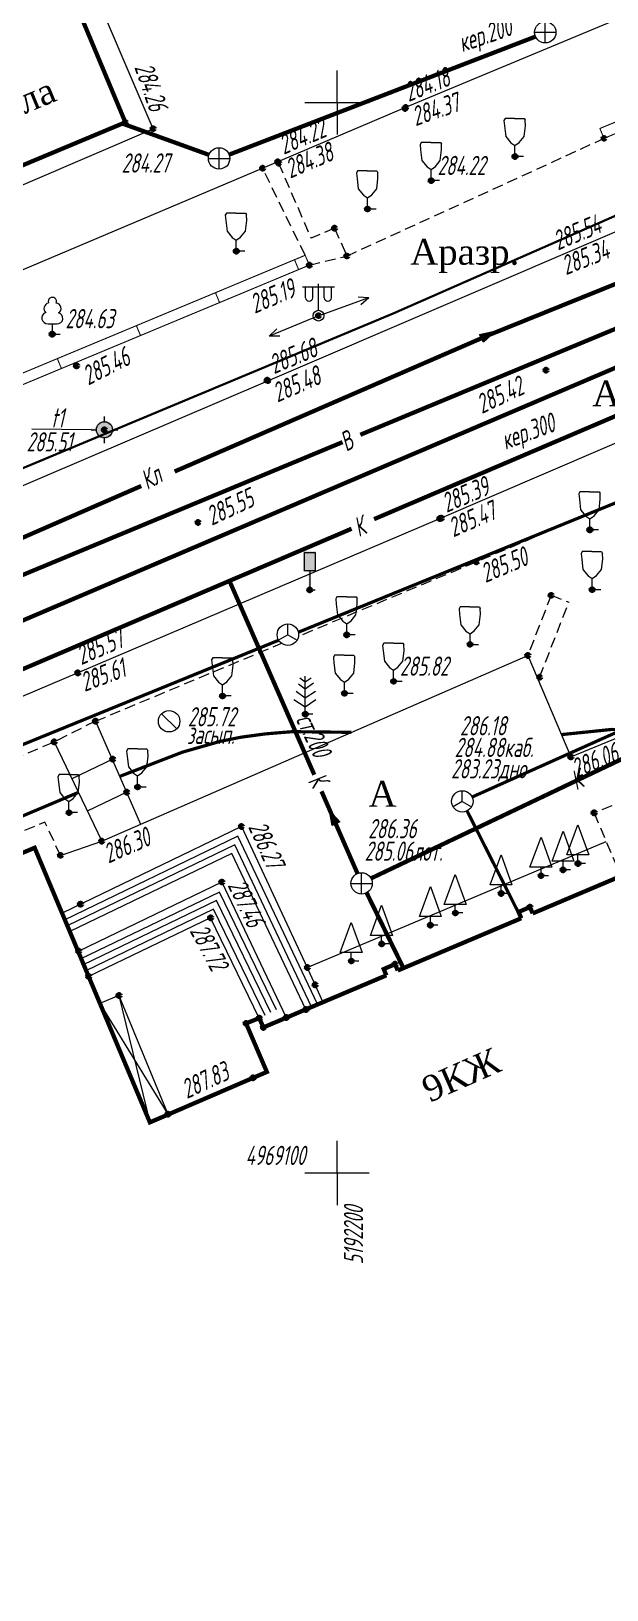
# Model space of a CAD drawing. Header units: metres. Extents: x -857 to 4713, y -766 to 4803.
# Drawn here: x 1626.5 to 1653.4, y 2313.2 to 2386 of the extents above; entities that cross this region are included whole.
import ezdxf

# ---------------------------------------------------------------- set-up
doc = ezdxf.new("R2010")
doc.units = ezdxf.units.M
doc.set_wipeout_variables(frame=1)
for name, pattern in [('COMMUN', [6, 5, -1]), ('DASHED', [0.75, 0.5, -0.25]), ('DASHEDX2', [1.5, 1, -0.5])]:
    doc.linetypes.add(name, pattern=pattern)
for name, color, linetype, lineweight, transparency in [('51361800', 7, 'Continuous', 18, 0.65), ('51361960', 7, 'Continuous', 18, 0.65), ('51361990', 7, 'Continuous', 18, 0.65), ('51472700', 7, 'Continuous', 18, 0.65), ('71133100', 7, 'Continuous', 18, 0.65), ('71133200', 7, 'Continuous', 18, 0.65), ('71133600', 7, 'Continuous', 18, 0.65), ('71133800', 7, 'Continuous', 18, 0.65), ('82221000', 7, 'Continuous', 18, 0.65), ('Commun', 7, 'Continuous', 18, 0.65), ('ELE_SKLAD', 7, 'Continuous', 18, 0.65), ('GEO_POINTS', 7, 'Continuous', 18, 0.65), ('Grid', 7, 'Continuous', 18, 0.65), ('Otm', 7, 'Continuous', 18, 0.65), ('R_Поверхность10_CNT-MAJ', 7, 'Continuous', 18, 0.65), ('Sit', 7, 'Continuous', 18, 0.65), ('Text', 7, 'Continuous', 18, 0.65), ('Text_com', 7, 'Continuous', 18, 0.65), ('Us_znak', 7, 'Continuous', 18, 0.65), ('Us_znak_fon', 7, 'Continuous', 18, 0.65), ('Рамка и сетка', 7, 'Continuous', 18, 0.65)]:
    doc.layers.add(name, color=color, linetype=linetype, lineweight=lineweight, transparency=transparency)
doc.styles.add('eskd', font='ESKD1.shx', dxfattribs={"width": 1.2, "oblique": 15})
doc.styles.get("Standard").update_dxf_attribs({"font": 'GOST_0.TTF', "oblique": 15})
doc.styles.add('style1', font='times.ttf', dxfattribs={"height": 1})
doc.linetypes.add('KABELww_500', pattern='A,0.0001,-0.4,[131,ltypeshp.shx,S=0.4,R=90,X=0.4,Y=-0.4],0.2,[131,ltypeshp.shx,S=0.2,R=90,X=0.4,Y=-0.2],3.6,[131,ltypeshp.shx,S=0.2,R=-90,X=-0.4,Y=0.2],0.2,[131,ltypeshp.shx,S=0.4,R=-90,X=-0.4,Y=0.4],-0.8,4,-0.4', length=9.6001)
doc.linetypes.add('ПОДЗ_ЛИНИИ_СВЯЗИ', pattern='A,4.8,-0.2,[133,ltypeshp.shx,S=0.2,R=0,X=-0.2,Y=0],-0.2,4.8,-2', length=12)

# ---------------------------------------------------------------- blocks, each defined once
blk = doc.blocks.new('71133100')
for p, q in [((-0.39, 0.96), (0.43, 0.96)), ((0, 0.96), (0, 0)), ((0, 0), (0.75, 0))]:
    blk.add_line(p, q)
for centre, radius, start, end in [((0.01, 3.04), 0.39, 339.52, 198.62), ((-0.44, 1.5), 0.538, 107.1058, 275.2306), ((-0.26, 2.38), 0.52, 101.09, 227.21), ((0.33, 2.4), 0.5, 301.87, 85.62), ((0.46, 1.48), 0.52, 267.04, 76.7)]:
    blk.add_arc(centre, radius, start, end)
at = {"style": 'eskd', "oblique": 15}
blk.add_attdef('Z', (1.7, -0.17), '', height=2, dxfattribs=at)
blk = doc.blocks.new('71133200')
for p, q in [((-0.924145, 3.560442), (-1.024145, 3.360442)), ((-1.024145, 3.360442), (-0.977382, 2.864397)), ((-0.024145, 3.560442), (-0.924145, 3.560442)), ((-0.024145, 3.560442), (0.875855, 3.560442)), ((0.875855, 3.560442), (0.958164, 3.395824)), ((0.975974, 2.864397), (0.958164, 3.395824)), ((-0.977382, 2.864397), (-0.861899, 1.88241)), ((-0.861899, 1.88241), (-0.374616, 1.28565)), ((0.401375, 1.321765), (0.861899, 1.88241)), ((0.861899, 1.88241), (0.975974, 2.864397)), ((-0.374616, 1.28565), (0, 1.039723)), ((0, 1.039723), (0.401375, 1.321765)), ((0, 0), (0, 1.039723)), ((0.8, 0), (0, 0))]:
    blk.add_line(p, q)
at = {"style": 'eskd', "oblique": 14.99997778}
blk.add_attdef('Z', (1.873004, -0.239356), '', height=2, dxfattribs=at)
blk = doc.blocks.new('51361990a')
at = {"color": 7, "style": 'eskd', "oblique": 15}
for tag, p in [('Z', (1.73, 1.41)), ('Z1', (1.73, -0.99)), ('Z2', (1.73, -3.39))]:
    blk.add_attdef(tag, p, '', height=2, dxfattribs=at)
at = {"color": 7}
blk.add_wipeout([(1, 0.1), (0.97, 0.3), (0.89, 0.48), (0.78, 0.64), (0.64, 0.78), (0.48, 0.89), (0.3, 0.97), (0.1, 1.01), (-0.09, 1.01), (-0.29, 0.97), (-0.47, 0.89), (-0.63, 0.78), (-0.77, 0.64), (-0.88, 0.48), (-0.96, 0.3), (-1, 0.1), (-1, -0.09), (-0.96, -0.29), (-0.88, -0.47), (-0.77, -0.63), (-0.63, -0.77), (-0.47, -0.88), (-0.29, -0.96), (-0.09, -0.99), (0.1, -0.99), (0.3, -0.96), (0.48, -0.88), (0.64, -0.77), (0.78, -0.63), (0.89, -0.47), (0.97, -0.29), (1, -0.09)], dxfattribs=at)
blk.add_line((-0.71, 0.7), (0.71, -0.7))
blk.add_circle((0, 0.01), 1)
blk = doc.blocks.new('71133600')
for p, q in [((-0.52, 3.39), (0, 3.02)), ((0, 3.02), (0.55, 3.39)), ((-0.86, 2.16), (0, 1.51)), ((0, 1.51), (0.96, 2.16))]:
    blk.add_line(p, q)
for points in [[(-0.64, 2.84), (0, 2.37), (0, 2.37), (0.78, 2.93)], [(0.71, 0), (0, 0), (0, 3.55)], [(-1.05, 1.38), (0, 0.67), (1, 1.38)]]:
    blk.add_lwpolyline(points)
at = {"style": 'eskd', "oblique": 15}
blk.add_attdef('Z', (2.03, -0.19), '', height=2, dxfattribs=at)
blk = doc.blocks.new('51472700')
for p, q in [((0, 0.5), (0, 2.98)), ((-1.5, 2.68), (1.5, 2.68)), ((-1.2, 1.67), (-1.2, 2.68)), ((-0.54, 1.67), (-0.54, 2.68)), ((0.54, 1.67), (0.54, 2.68)), ((1.2, 1.67), (1.2, 2.68))]:
    blk.add_line(p, q)
at = {"color": 7}
for radius in [0.5, 0.05]:
    blk.add_circle((0, 0), radius, dxfattribs=at)
for centre in [(-0.87, 1.69), (0.87, 1.69)]:
    blk.add_arc(centre, 0.331, 182.1567, 357.8433)
at = {"style": 'eskd', "oblique": 15}
blk.add_attdef('Z', (1.02, -1.37), '', height=2, dxfattribs=at)
blk = doc.blocks.new('71133800')
blk.add_lwpolyline([(0.71, 0), (0, 0), (0, 0.8), (-1.03, 0.8), (0, 3.61), (1.01, 0.8), (-0.03, 0.8)])
at = {"style": 'eskd', "oblique": 15}
blk.add_attdef('Z', (1.57, -0.8), '', height=2, dxfattribs=at)
blk = doc.blocks.new('*U270')
at = {"layer": '82221000', "ltscale": 0.5, "flags": 128}
blk.add_lwpolyline([(5192212.274, 4969148.786, 0.05, 0.05, 0), (5192254.396, 4969166.096, 0, 0, 0)], format="xyseb", dxfattribs=at)
blk.add_lwpolyline([(5192212.274, 4969148.786, 0.05, 0.05, 0), (5192254.396, 4969166.096, 0, 0, 0)], format="xyseb", dxfattribs=at)
at = {"layer": '82221000', "ltscale": 0.5, "const_width": 0.05}
blk.add_lwpolyline([(5192212.464, 4969148.324), (5192254.586, 4969165.634)], dxfattribs=at)
at = {"layer": '82221000', "linetype": 'Continuous', "ltscale": 0.5, "const_width": 0.05}
for points in [[(5192251.312, 4969164.288), (5192251.122, 4969164.751)], [(5192247.612, 4969162.768), (5192247.422, 4969163.23)], [(5192243.912, 4969161.247), (5192243.722, 4969161.71)], [(5192240.213, 4969159.727), (5192240.022, 4969160.189)], [(5192236.513, 4969158.206), (5192236.323, 4969158.669)], [(5192232.813, 4969156.686), (5192232.623, 4969157.148)], [(5192229.113, 4969155.166), (5192228.923, 4969155.628)], [(5192225.413, 4969153.645), (5192225.223, 4969154.108)], [(5192221.714, 4969152.125), (5192221.524, 4969152.587)], [(5192218.014, 4969150.604), (5192217.824, 4969151.067)], [(5192214.314, 4969149.084), (5192214.124, 4969149.546)]]:
    blk.add_lwpolyline(points, dxfattribs=at)
blk = doc.blocks.new('*U271')
at = {"layer": '82221000', "ltscale": 0.5}
blk.add_lwpolyline([(5192154.125, 4969136.943, 0.05, 0.05, 0), (5192155.276, 4969134.837, 0.05, 0.05, 0), (5192166.005, 4969128.344, 0.05, 0.05, 0), (5192176.371, 4969133.085, 0.05, 0.05, 0), (5192198.71, 4969142.403, 0, 0, 0)], format="xyseb", dxfattribs=at)
at = {"layer": '82221000', "ltscale": 0.5, "flags": 128}
blk.add_lwpolyline([(5192154.564, 4969137.183, 0.05, 0.05, 0), (5192155.65, 4969135.195, 0.05, 0.05, 0), (5192166.037, 4969128.909, 0.05, 0.05, 0), (5192176.171, 4969133.543, 0.05, 0.05, 0), (5192198.517, 4969142.864, 0, 0, 0)], format="xyseb", dxfattribs=at)
blk.add_lwpolyline([(5192154.564, 4969137.183, 0.05, 0.05, 0), (5192155.65, 4969135.195, 0.05, 0.05, 0), (5192166.037, 4969128.909, 0.05, 0.05, 0), (5192176.171, 4969133.543, 0.05, 0.05, 0), (5192198.517, 4969142.864, 0, 0, 0)], format="xyseb", dxfattribs=at)
at = {"layer": '82221000', "linetype": 'Continuous', "ltscale": 0.5, "const_width": 0.05}
for points in [[(5192198.208, 4969142.193), (5192198.015, 4969142.655)], [(5192194.516, 4969140.654), (5192194.323, 4969141.115)], [(5192190.824, 4969139.114), (5192190.632, 4969139.575)], [(5192187.133, 4969137.574), (5192186.94, 4969138.035)], [(5192183.441, 4969136.034), (5192183.248, 4969136.495)], [(5192155.084, 4969135.188), (5192155.523, 4969135.428)], [(5192179.749, 4969134.494), (5192179.557, 4969134.956)], [(5192158.356, 4969132.973), (5192158.615, 4969133.401)], [(5192176.062, 4969132.944), (5192175.854, 4969133.398)], [(5192172.424, 4969131.28), (5192172.216, 4969131.735)], [(5192161.778, 4969130.902), (5192162.037, 4969131.33)], [(5192168.787, 4969129.616), (5192168.579, 4969130.071)], [(5192165.2, 4969128.831), (5192165.459, 4969129.259)]]:
    blk.add_lwpolyline(points, dxfattribs=at)
blk = doc.blocks.new('51361800a')
at = {"style": 'eskd', "oblique": 15}
for tag, p in [('Z', (1.72, 1.4)), ('Z1', (1.72, -1)), ('Z2', (1.72, -3.4))]:
    blk.add_attdef(tag, p, '', height=2, dxfattribs=at)
at = {"color": 7}
blk.add_wipeout([(-0.1, 1), (-0.29, 0.96), (-0.47, 0.89), (-0.64, 0.78), (-0.78, 0.64), (-0.89, 0.47), (-0.96, 0.29), (-1, 0.1), (-1, -0.1), (-0.96, -0.29), (-0.89, -0.47), (-0.78, -0.64), (-0.64, -0.78), (-0.47, -0.89), (-0.29, -0.96), (-0.1, -1), (0.1, -1), (0.29, -0.96), (0.47, -0.89), (0.64, -0.78), (0.78, -0.64), (0.89, -0.47), (0.96, -0.29), (1, -0.1), (1, 0.1), (0.96, 0.29), (0.89, 0.47), (0.78, 0.64), (0.64, 0.78), (0.47, 0.89), (0.29, 0.96), (0.1, 1)], dxfattribs=at)
for p, q in [((-1, 0), (1, 0)), ((0, -1), (0, 1))]:
    blk.add_line(p, q)
blk.add_circle((0, 0), 1)
blk = doc.blocks.new('51361960a')
at = {"style": 'eskd', "oblique": 15}
for tag, p in [('Z', (1.72, 1.4)), ('Z1', (1.72, -1)), ('Z2', (1.72, -3.4))]:
    blk.add_attdef(tag, p, '', height=2, dxfattribs=at)
at = {"color": 7}
blk.add_wipeout([(-0.1, 1), (-0.29, 0.96), (-0.47, 0.89), (-0.64, 0.78), (-0.78, 0.64), (-0.89, 0.47), (-0.96, 0.29), (-1, 0.1), (-1, -0.1), (-0.96, -0.29), (-0.89, -0.47), (-0.78, -0.64), (-0.64, -0.78), (-0.47, -0.89), (-0.29, -0.96), (-0.1, -1), (0.1, -1), (0.29, -0.96), (0.47, -0.89), (0.64, -0.78), (0.78, -0.64), (0.89, -0.47), (0.96, -0.29), (1, -0.1), (1, 0.1), (0.96, 0.29), (0.89, 0.47), (0.78, 0.64), (0.64, 0.78), (0.47, 0.89), (0.29, 0.96), (0.1, 1)], dxfattribs=at)
blk.add_wipeout([(-0.1, 1), (-0.29, 0.96), (-0.47, 0.89), (-0.64, 0.78), (-0.78, 0.64), (-0.89, 0.47), (-0.96, 0.29), (-1, 0.1), (-1, -0.1), (-0.96, -0.29), (-0.89, -0.47), (-0.78, -0.64), (-0.64, -0.78), (-0.47, -0.89), (-0.29, -0.96), (-0.1, -1), (0.1, -1), (0.29, -0.96), (0.47, -0.89), (0.64, -0.78), (0.78, -0.64), (0.89, -0.47), (0.96, -0.29), (1, -0.1), (1, 0.1), (0.96, 0.29), (0.89, 0.47), (0.78, 0.64), (0.64, 0.78), (0.47, 0.89), (0.29, 0.96), (0.1, 1)], dxfattribs=at)
for q in [(-0.87, -0.5), (0, 1), (0.87, -0.5)]:
    blk.add_line((0, 0), q)
blk.add_circle((0, 0), 1)
blk = doc.blocks.new('GRID')
at = {"layer": 'Grid', "color": 104}
blk.add_line((-1.5, 0), (1.5, 0), dxfattribs=at)
for points in [[(0, 0), (0, 1.5)], [(0, 0), (0, -1.5)]]:
    blk.add_lwpolyline(points, dxfattribs=at)
blk = doc.blocks.new('ZNAK')
at = {"layer": 'Us_znak_fon', "true_color": 0xffffff}
blk.add_hatch(color=7, dxfattribs=at).paths.add_polyline_path([(0.3, 1.8), (-0.3, 1.8), (-0.3, 0.85), (-0.05, 0.85), (-0.05, -0.05), (0.25, -0.05), (0.25, 0.05), (0.05, 0.05), (0.05, 0.85), (0.3, 0.85)])
at = {"layer": 'Us_znak', "color": 0, "linetype": 'Continuous', "lineweight": -2, "ltscale": 10}
blk.add_lwpolyline([(-0.25, 1.75), (0.25, 1.75), (0.25, 0.9), (-0.25, 0.9)], close=True, dxfattribs=at)
at = {"layer": 'Us_znak', "linetype": 'DASHEDX2', "ltscale": 10}
blk.add_lwpolyline([(0, 0.9), (0, 0), (0.25, 0)], dxfattribs=at)
blk = doc.blocks.new('NAPR')
at = {"layer": 'Us_znak', "color": 0, "linetype": 'Continuous', "lineweight": -2}
for p in [(-0.191, 2.038), (0.189, 2.037)]:
    blk.add_line(p, (0, 2.5), dxfattribs=at)
blk.add_lwpolyline([(0, 0), (0, 2.5)], dxfattribs=at)
blk = doc.blocks.new('A$C52264BE2')
at = {"layer": 'Sit'}
h = blk.add_hatch(color=32, dxfattribs=at)
h.dxf.hatch_style = 1
h.paths.add_polyline_path([(0, 0.374), (0.714, 0.443), (0.15, 0)])
at = {"layer": 'Sit', "color": 32, "elevation": 285.308}
blk.add_lwpolyline([(0, 0.374), (0.714, 0.443), (0.15, 0), (0, 0.374)], dxfattribs=at)
blk = doc.blocks.new('POINT')
at = {"layer": 'Us_znak', "linetype": 'Continuous', "lineweight": -2}
h = blk.add_hatch(color=0, dxfattribs=at)
edge = h.paths.add_edge_path()
edge.add_arc((0, 0), 0.05, 0, 360)
at = {"layer": 'Us_znak_fon', "linetype": 'Continuous', "true_color": 0xffffff}
blk.add_hatch(color=7, dxfattribs=at).paths.add_polyline_path([(-0.422, 0.05, -0.346708), (-0.05, 0.422), (-0.05, 0.625), (0.05, 0.625), (0.05, 0.422, -0.346708), (0.422, 0.05), (0.625, 0.05), (0.625, -0.05), (0.422, -0.05, -0.346708), (0.05, -0.422), (0.05, -0.625), (-0.05, -0.625), (-0.05, -0.422, -0.346708), (-0.422, -0.05), (-0.625, -0.05), (-0.625, 0.05)])
at = {"layer": 'Us_znak', "color": 0, "linetype": 'Continuous', "lineweight": -2}
for p, q in [((-0.625, 0), (-0.375, 0)), ((0, 0.375), (0, 0.625)), ((0.375, 0), (0.625, 0)), ((0, -0.625), (0, -0.375))]:
    blk.add_line(p, q, dxfattribs=at)
for radius in [0.375, 0.05]:
    blk.add_circle((0, 0), radius, dxfattribs=at)

msp = doc.modelspace()

# ---------------------------------------------------------------- hatches: boundary and pattern name
at = {"layer": 'Рамка и сетка'}
h = msp.add_hatch(color=256, dxfattribs=at)
h.dxf.hatch_style = 1
h.paths.add_polyline_path([(1647.433, 2371.808), (1648.195, 2371.972), (1647.615, 2371.448)])

# ---------------------------------------------------------------- linework, layer by layer
at = {"color": 192, "linetype": 'ПОДЗ_ЛИНИИ_СВЯЗИ', "lineweight": 60, "ltscale": 0.4, "const_width": 0.15, "flags": 128}
for points, elevation in [([(1730.711, 2395.32), (1638.968, 2357.894)], 285.573), ([(1667.162, 2359.197), (1647.084, 2350.197)], 285.911), ([(1638.053, 2357.521), (1607.682, 2345.131)], 285.573), ([(1646.85, 2349.545), (1649.381, 2344.535)], 285.911)]:
    msp.add_lwpolyline(points, dxfattribs=dict(at, elevation=elevation))
at = {"layer": 'Commun', "color": 32, "linetype": 'COMMUN', "ltscale": 0.7, "const_width": 0.2, "flags": 128}
for points in [[(1635.739, 2380.203), (1650.041, 2385.716)], [(1630.756, 2381.655), (1634.8, 2380.192)]]:
    msp.add_lwpolyline(points, dxfattribs=at)
at = {"layer": 'Commun', "color": 1, "linetype": 'KABELww_500', "lineweight": 30, "flags": 128}
msp.add_lwpolyline([(1608.639, 2384.36), (1618.707, 2362.475), (1643.401, 2372.79), (1664.461, 2382.045), (1664.93, 2382.246), (1670.068, 2369.596), (1675.671, 2357.401)], dxfattribs=at)
at = {"layer": 'Commun', "color": 106, "linetype": 'COMMUN', "ltscale": 0.7, "const_width": 0.2, "elevation": 285.881, "flags": 128}
for points in [[(1641.866, 2367.119), (1668.622, 2378.235)], [(1603.182, 2351.049), (1641.035, 2366.774)]]:
    msp.add_lwpolyline(points, dxfattribs=at)
at = {"layer": 'Commun', "color": 32, "linetype": 'COMMUN', "ltscale": 0.7, "const_width": 0.2, "flags": 128}
for points, elevation in [([(1695.237, 2371.559), (1642.368, 2346.399)], 285.804), ([(1656.944, 2369.344), (1642.507, 2363.177)], 285.308), ([(1641.456, 2362.729), (1609.272, 2348.981)], 285.308), ([(1639.715, 2351.238), (1635.754, 2360.293)], 286.362), ([(1641.733, 2346.625), (1640.053, 2350.464)], 286.362), ([(1642.161, 2345.719), (1643.878, 2342.206)], 286.362)]:
    msp.add_lwpolyline(points, dxfattribs=dict(at, elevation=elevation))
at = {"layer": 'Commun', "color": 4, "linetype": 'COMMUN', "ltscale": 0.7, "const_width": 0.2, "elevation": 285.22, "flags": 128}
msp.add_lwpolyline([(1606.695, 2350.163), (1654.307, 2370.475)], dxfattribs=at)
at = {"layer": 'GEO_POINTS', "lineweight": 60}
for centre in [(1643.953, 2382.362, 284.368), (1643.985, 2382.413, 284.179), (1630.894, 2381.713, 284.05), (1632.195, 2381.415, 282.661), (1653.241, 2380.963, 285.167), (1635.27, 2380.022, 284.271), (1649.083, 2380.113, 283.815), (1637.301, 2379.567, 284.245), (1638.008, 2379.866, 284.219), (1638.05, 2379.809, 284.38), (1645.169, 2378.988, 284.223), (1642.199, 2377.663, 284.772), (1640.657, 2376.765, 284.646), (1636.072, 2375.692, 284.481), (1639.487, 2375.043, 285.188), (1641.238, 2375.468, 285.283), (1639.912, 2372.681, 285.383), (1627.48, 2371.821, 284.634), (1628.616, 2370.34, 285.463), (1650.536, 2370.134, 285.424), (1637.512, 2369.665, 285.68), (1637.553, 2369.645, 285.48), (1629.916, 2367.352, 285.514), (1645.578, 2363.202, 285.472), (1645.636, 2363.22, 285.394), (1634.288, 2363.024, 285.548), (1652.583, 2362.677, 284.98), (1647.285, 2361.186, 285.501), (1639.503, 2359.87, 285.526), (1650.776, 2359.619, 285.67), (1652.692, 2359.882, 284.829), (1641.231, 2357.773, 285.828), (1646.986, 2357.328, 285.848), (1649.684, 2356.812, 285.842), (1628.665, 2356.003, 285.569), (1628.687, 2355.991, 285.611), (1643.419, 2355.601, 285.816), (1650.237, 2355.792, 285.829), (1635.433, 2354.918, 285.898), (1641.123, 2355.04, 285.965), (1629.501, 2353.741, 285.758), (1632.938, 2353.731, 285.724), (1639.293, 2354.068, 285.948), (1627.57, 2352.771, 285.694), (1630.305, 2351.968, 286.015), (1651.695, 2352.071, 286.064), (1630.959, 2350.426, 286.222), (1631.466, 2350.664, 286.04), (1628.261, 2349.467, 285.966), (1646.625, 2349.991, 286.18), (1652.783, 2349.456, 286.123), (1636.31, 2348.825, 286.268), (1629.79, 2348.138, 286.295), (1627.865, 2347.472, 286.402), (1650.302, 2346.523, 284.749), (1651.33, 2346.795, 284.734), (1652.025, 2347.095, 284.768), (1635.401, 2346.227, 287.46), (1641.941, 2346.163, 286.362), (1628.797, 2345.192, 286.499), (1648.441, 2345.695, 284.874), (1649.784, 2345.057, 303.521), (1634.873, 2344.557, 287.722), (1646.299, 2344.781, 284.889), (1645.135, 2344.21, 284.863), (1628.715, 2342.995, 287.106), (1642.86, 2343.336, 284.831), (1639.389, 2342.235, 286.317), (1641.443, 2342.538, 284.868), (1643.485, 2342.39, 299.828), (1629.18, 2341.815, 287.811), (1639.757, 2341.421, 285.03), (1630.593, 2340.929, 287.842), (1638.408, 2339.898, 287.054), (1639.32, 2340.269, 287.043), (1636.529, 2339.626, 287.805), (1637.147, 2339.868, 287.68), (1637.338, 2339.437, 287.671), (1636.857, 2337.081, 287.834), (1632.874, 2335.379, 287.838)]:
    msp.add_circle(centre, 0.06, dxfattribs=at)
at = {"layer": 'R_Поверхность10_CNT-MAJ', "color": 32, "const_width": 0.15, "elevation": 286, "flags": 128}
for points in [[(1641.443, 2353.219), (1638.685, 2353.25), (1637.454, 2353.149), (1636.3, 2352.993), (1635.328, 2352.8), (1633.551, 2352.29), (1630.627, 2351.159)], [(1654.736, 2353.323), (1653.609, 2353.355), (1651.253, 2353.113)], [(1628.7, 2350.413), (1624.215, 2348.517), (1610.702, 2345.559)]]:
    msp.add_lwpolyline(points, dxfattribs=at)
at = {"layer": 'Sit', "flags": 128}
for points, elevation in [([(1613.853, 2377.276), (1616.661, 2370.836), (1637.301, 2379.567), (1643.985, 2382.413), (1672.608, 2394.36), (1684.823, 2399.441), (1695.008, 2405.675)], 282.899), ([(1611.449, 2358.583), (1622.714, 2363.293), (1637.553, 2369.645), (1654.057, 2376.729), (1673.222, 2385.063), (1684.251, 2389.71), (1700.544, 2396.615), (1708.649, 2400.137)], 285.93), ([(1600.806, 2344.225), (1613.89, 2349.716), (1628.665, 2356.003), (1645.578, 2363.202), (1665.542, 2371.786), (1675.319, 2375.984), (1689.91, 2382.212), (1704.572, 2388.364), (1710.299, 2390.768)], 286.018), ([(1639.487, 2375.043), (1639.487, 2375.043), (1639.487, 2375.043)], 285.188), ([(1629.291, 2367.352), (1626.534, 2367.373)], 285.514), ([(1627.865, 2347.472), (1629.79, 2348.138), (1649.684, 2356.812), (1651.695, 2352.071), (1661.39, 2356.061), (1670.899, 2360.112)], 286.402), ([(1629.501, 2353.741), (1631.6, 2348.927)], 285.758), ([(1627.57, 2352.771), (1629.79, 2348.138)], 285.694), ([(1630.305, 2351.968), (1628.394, 2351.052)], 286.015), ([(1630.959, 2350.426), (1629.116, 2349.543)], 286.222), ([(1636.31, 2348.825), (1627.938, 2344.777)], 286.268), ([(1636.31, 2348.825), (1639.389, 2342.235), (1640.121, 2340.615)], 286.268), ([(1639.862, 2340.526), (1636.145, 2348.37), (1628.04, 2344.45)], 287.006), ([(1639.591, 2340.398), (1636.003, 2347.968), (1628.17, 2344.18)], 287.006), ([(1639.389, 2342.235), (1653.345, 2348.124)], 286.317), ([(1639.32, 2340.269), (1635.861, 2347.566), (1628.301, 2343.91)], 287.006), ([(1635.401, 2346.227), (1628.715, 2342.995)], 287.46), ([(1635.401, 2346.227), (1638.408, 2339.898)], 287.46), ([(1637.957, 2340.261), (1635.291, 2345.757), (1628.79, 2342.626)], 287.722), ([(1637.687, 2340.13), (1635.151, 2345.357), (1628.92, 2342.355)], 287.722), ([(1637.417, 2339.999), (1635.012, 2344.957), (1629.05, 2342.085)], 287.722), ([(1637.147, 2339.868), (1634.873, 2344.557), (1629.18, 2341.815)], 287.722), ([(1630.593, 2340.929), (1629.708, 2340.557)], 287.842), ([(1630.593, 2340.929), (1632.874, 2335.379)], 287.842), ([(1630.593, 2340.929), (1632.039, 2335)], 287.842), ([(1629.708, 2340.557), (1632.874, 2335.379)], 287.842)]:
    msp.add_lwpolyline(points, dxfattribs=dict(at, elevation=elevation))
at = {"layer": 'Sit', "linetype": 'Continuous', "flags": 128}
msp.add_lwpolyline([(1617.302, 2384.162), (1620.61, 2376.447), (1632.195, 2381.415), (1628.887, 2389.13)], dxfattribs=at)
at = {"layer": 'Sit', "const_width": 0.2, "flags": 128}
msp.add_lwpolyline([(1618.202, 2384.621), (1621.131, 2377.626), (1630.894, 2381.713), (1627.899, 2388.869)], dxfattribs=at)
at = {"layer": 'Sit', "flags": 128}
for points, const_width, elevation in [([(1653.046, 2381.433), (1653.241, 2380.963)], 0.05, 285.167), ([(1639.285, 2375.51), (1639.487, 2375.043)], 0.05, 285.188), ([(1624.068, 2344.51), (1623.261, 2346.398), (1626.658, 2347.827), (1632.039, 2335), (1637.5, 2337.356), (1636.529, 2339.626), (1637.147, 2339.868), (1637.338, 2339.437), (1643.081, 2341.868)], 0.2, 286.294), ([(1649.913, 2344.761), (1654.029, 2346.503), (1654.259, 2345.949)], 0.2, 286.294), ([(1649.913, 2344.761), (1649.784, 2345.057), (1649.254, 2344.827), (1649.381, 2344.535)], 0.2, 303.521), ([(1643.614, 2342.094), (1649.381, 2344.535)], 0.2, 286.294), ([(1643.614, 2342.094), (1643.485, 2342.39), (1642.955, 2342.16), (1643.081, 2341.868)], 0.2, 299.828)]:
    msp.add_lwpolyline(points, dxfattribs=dict(at, const_width=const_width, elevation=elevation))
at = {"layer": 'Sit', "linetype": 'DASHED', "flags": 128}
for points, elevation in [([(1641.238, 2375.468), (1653.241, 2380.963)], 285.188), ([(1639.285, 2375.51), (1637.301, 2379.567)], 285.188), ([(1638.05, 2379.809), (1639.563, 2376.295)], 284.38), ([(1640.657, 2376.765), (1639.563, 2376.295)], 284.646), ([(1640.657, 2376.765), (1641.238, 2375.468)], 284.646), ([(1639.487, 2375.043), (1641.238, 2375.468)], 285.188), ([(1629.501, 2353.741), (1647.285, 2361.186), (1661.483, 2367.213), (1666.687, 2369.484), (1666.687, 2369.484)], 285.758), ([(1650.776, 2359.619), (1649.684, 2356.812)], 285.67), ([(1650.776, 2359.619), (1651.601, 2359.299)], 285.67), ([(1650.237, 2355.792), (1651.601, 2359.299)], 285.829), ([(1629.501, 2353.741), (1627.57, 2352.771), (1613.518, 2346.732), (1600.359, 2341.25)], 285.758), ([(1654.996, 2350.352), (1652.783, 2349.456)], 286.195), ([(1652.783, 2349.456), (1654.029, 2346.503)], 286.123), ([(1627.865, 2347.472), (1627.135, 2349.029), (1622.162, 2346.964), (1622.835, 2345.36), (1604.424, 2337.319), (1602.46, 2336.468)], 286.402)]:
    msp.add_lwpolyline(points, dxfattribs=dict(at, elevation=elevation))
at = {"layer": 'Sit', "linetype": 'COMMUN', "ltscale": 0.7, "const_width": 0.2, "elevation": 284.965, "flags": 128}
for points in [[(1662.916, 2377.851), (1647.826, 2371.76), (1633.193, 2365.402)], [(1631.636, 2364.726), (1593.496, 2348.088)]]:
    msp.add_lwpolyline(points, dxfattribs=at)
at = {"layer": 'Рамка и сетка'}
msp.add_lwpolyline([(1647.433, 2371.808), (1648.195, 2371.972), (1647.615, 2371.448), (1647.433, 2371.808)], dxfattribs=at)

# ---------------------------------------------------------------- block references
at = {"layer": '51472700', "color": 7, "xscale": 0.5, "yscale": 0.5, "zscale": 0.5}
msp.add_blockref('51472700', (1639.912, 2372.681, 285.383), dxfattribs=at)
at = {"layer": '71133100', "color": 7, "xscale": 0.5, "yscale": 0.5, "zscale": 0.5}
msp.add_blockref('71133100', (1627.48, 2371.821, 284.634), dxfattribs=at)
at = {"layer": '71133200', "color": 7, "xscale": 0.5, "yscale": 0.5, "zscale": 0.5}
for p in [(1649.083, 2380.113, 283.815), (1645.169, 2378.988, 284.223), (1642.199, 2377.663, 284.772), (1636.072, 2375.692, 284.481), (1652.583, 2362.677, 284.98), (1652.692, 2359.882, 284.829), (1641.231, 2357.773, 285.828), (1646.986, 2357.302, 285.848), (1635.433, 2354.918, 285.898), (1641.123, 2355.04, 285.965), (1643.419, 2355.601, 285.816), (1631.466, 2350.664, 286.04), (1628.261, 2349.467, 285.966)]:
    msp.add_blockref('71133200', p, dxfattribs=at)
at = {"layer": '71133600', "color": 7, "xscale": 0.5, "yscale": 0.5, "zscale": 0.5}
msp.add_blockref('71133600', (1639.293, 2354.068, 285.948), dxfattribs=at)
at = {"layer": '71133800', "color": 7, "xscale": 0.5, "yscale": 0.5, "zscale": 0.5}
for p in [(1652.025, 2347.095, 284.768), (1650.302, 2346.523, 284.749), (1651.33, 2346.795, 284.734), (1648.441, 2345.695, 284.874), (1646.299, 2344.781, 284.889), (1645.135, 2344.21, 284.863), (1642.86, 2343.336, 284.831), (1641.443, 2342.538, 284.868)]:
    msp.add_blockref('71133800', p, dxfattribs=at)
at = {"layer": '82221000', "color": 7}
for name in ['*U270', '*U271']:
    msp.add_blockref(name, (-5190559.223, -4966767.36), dxfattribs=at)
at = {"layer": 'Grid', "color": 7, "linetype": 'Continuous'}
for p in [(1640.777, 2382.64), (1640.777, 2332.64)]:
    msp.add_blockref('GRID', p, dxfattribs=at)
at = {"layer": 'Sit', "color": 7, "linetype": 'Continuous', "xscale": -1, "rotation": 290.0426047889819}
msp.add_blockref('NAPR', (1639.912, 2372.681, 285.383), dxfattribs=at)
at = {"layer": 'Sit', "color": 7, "linetype": 'Continuous', "rotation": 112.6325492434472}
msp.add_blockref('NAPR', (1639.912, 2372.681, 285.383), dxfattribs=at)
at = {"layer": 'Sit', "color": 7, "linetype": 'Continuous'}
for name, p in [('POINT', (1629.916, 2367.352, 285.514)), ('ZNAK', (1639.503, 2359.87, 285.526))]:
    msp.add_blockref(name, p, dxfattribs=at)
at = {"layer": 'Sit', "color": 7, "rotation": 94.11594514947717}
msp.add_blockref('A$C52264BE2', (1640.921, 2348.887, -285.308), dxfattribs=at)

# ---------------------------------------------------------------- texts
at = {"layer": 'ELE_SKLAD', "oblique": 13, "width": 0.8}
msp.add_text('t1', height=0.9, dxfattribs=at).set_placement((1627.434, 2367.458, -9.756))
at = {"layer": 'Otm', "oblique": 13, "width": 0.8}
for s, rotation, p in [('284.26', 289.04895, (1631.303, 2384.294, 282.661)), ('284.18', 21.59821, (1644.121, 2382.659, 284.179)), ('284.37', 18.87532, (1644.443, 2381.527, 284.368)), ('284.22', 23.062, (1638.288, 2380.192, 284.219)), ('284.38', 23.03488, (1638.586, 2379.076, 284.38)), ('285.54', 22.47559, (1651.086, 2375.72, 285.542)), ('285.34', 21.4119, (1651.462, 2374.565, 285.335)), ('285.19', 22.80895, (1636.935, 2372.765, 285.188)), ('285.46', 26.68326, (1629.161, 2369.412, 285.463)), ('285.68', 22.6214, (1637.833, 2369.942, 285.68)), ('285.48', 23.23245, (1637.995, 2368.62, 285.48)), ('285.42', 25.38762, (1647.54, 2368.082, 285.424)), ('285.55', 24.92653, (1634.925, 2362.86, 285.548)), ('285.39', 23.26687, (1645.891, 2363.465, 285.394)), ('285.47', 23.26687, (1646.202, 2362.32, 285.472)), ('285.50', 22.99741, (1647.707, 2360.189, 285.501)), ('285.57', 23.38948, (1628.834, 2356.351, 285.569)), ('285.61', 20.455, (1628.985, 2355.101, 285.611)), ('286.06', 22.37014, (1651.938, 2351.064, 286.064)), ('286.30', 23.55767, (1630.105, 2347.084, 286.295)), ('286.27', 294.1583, (1636.613, 2348.808, 286.268)), ('287.46', 295.4097, (1635.654, 2346.078, 287.46)), ('287.72', 298.10607, (1633.883, 2343.946, 287.722)), ('287.83', 24.79127, (1633.766, 2336.085, 287.834))]:
    msp.add_text(s, height=0.9, rotation=rotation, dxfattribs=at).set_placement(p)
for s, p in [('284.27', (1630.718, 2379.362, 284.271)), ('284.22', (1645.469, 2379.248, 284.223)), ('284.63', (1628.095, 2372.093, 284.634)), ('285.51', (1626.279, 2366.337, 285.514)), ('285.82', (1643.719, 2355.861, 285.816)), ('286.18', (1646.519, 2353.077, 286.18)), ('284.88каб.', (1646.27, 2352.064, 286.18)), ('283.23дно', (1646.101, 2351.066, 286.18))]:
    msp.add_text(s, height=0.9, dxfattribs=at).set_placement(p)
at = {"layer": 'Text', "color": 7, "style": 'style1'}
for s, rotation, p in [('школа', 22.60692, (1623.25, 2380.867, -285.654)), ('9КЖ', 23.7921, (1645.099, 2335.913, -285.654))]:
    msp.add_text(s, height=1.2, rotation=rotation, dxfattribs=at).set_placement(p)
at = {"layer": 'Text', "style": 'style1'}
for s, p in [('Аразр.', (1644.193, 2375.063)), ('А', (1652.693, 2368.451)), ('А', (1642.249, 2349.745, 286.008))]:
    msp.add_text(s, height=1.2, dxfattribs=at).set_placement(p)
at = {"layer": 'Text_com', "oblique": 13, "width": 0.8}
for s, rotation, p in [('кер.200', 18.97231, (1646.618, 2384.977)), ('кер.300', 20.39527, (1648.639, 2366.413, 1138.624)), ('В', 29.25629, (1641.215, 2366.314, 282.899)), ('Кл', 29.41067, (1631.919, 2364.526, 282.899)), ('К', 24.3112, (1641.792, 2362.328)), ('ст.200', 295.42022, (1638.836, 2353.824, 1139.197)), ('К', 305.28137, (1639.383, 2350.937)), ('К', 24.53384, (1651.94, 2350.496, -283.662))]:
    msp.add_text(s, height=0.9, rotation=rotation, dxfattribs=at).set_placement(p)
for s, p in [('285.72', (1633.815, 2353.496, 285.724)), ('засып.', (1633.771, 2352.67, 285.724)), ('286.36', (1642.232, 2348.27, 286.362)), ('285.06лот.', (1642.069, 2347.219, 286.362))]:
    msp.add_text(s, height=0.9, dxfattribs=at).set_placement(p)
at = {"layer": 'Рамка и сетка', "oblique": 13, "width": 0.8}
msp.add_text('4969100', height=0.9, dxfattribs=at).set_placement((1636.503, 2333.009))
msp.add_text('5192200', height=0.9, rotation=90, dxfattribs=at).set_placement((1641.996, 2328.37))

# ---------------------------------------------------------------- next in the draw order: block references
at = {"layer": '51361800', "color": 7, "xscale": 0.5, "yscale": 0.5, "zscale": 0.5}
for p in [(1650.499, 2385.919, 284.138), (1635.272, 2380.025, 284.271), (1641.924, 2346.163, 286.362)]:
    msp.add_blockref('51361800a', p, dxfattribs=at)
at = {"layer": '51361960', "color": 7, "xscale": 0.5, "yscale": 0.5, "zscale": 0.5}
for p in [(1638.481, 2357.78, 290.074), (1646.627, 2349.994, 286.18)]:
    msp.add_blockref('51361960a', p, dxfattribs=at)
at = {"layer": '51361990', "color": 7, "xscale": 0.5, "yscale": 0.5, "zscale": 0.5}
msp.add_blockref('51361990a', (1632.938, 2353.731, 285.724), dxfattribs=at)

# ---------------------------------------------------------------- next in the draw order: linework, layer by layer
msp.add_circle((1927.819, 2018.595), 2784.802)

doc.saveas('drawing.dxf')
